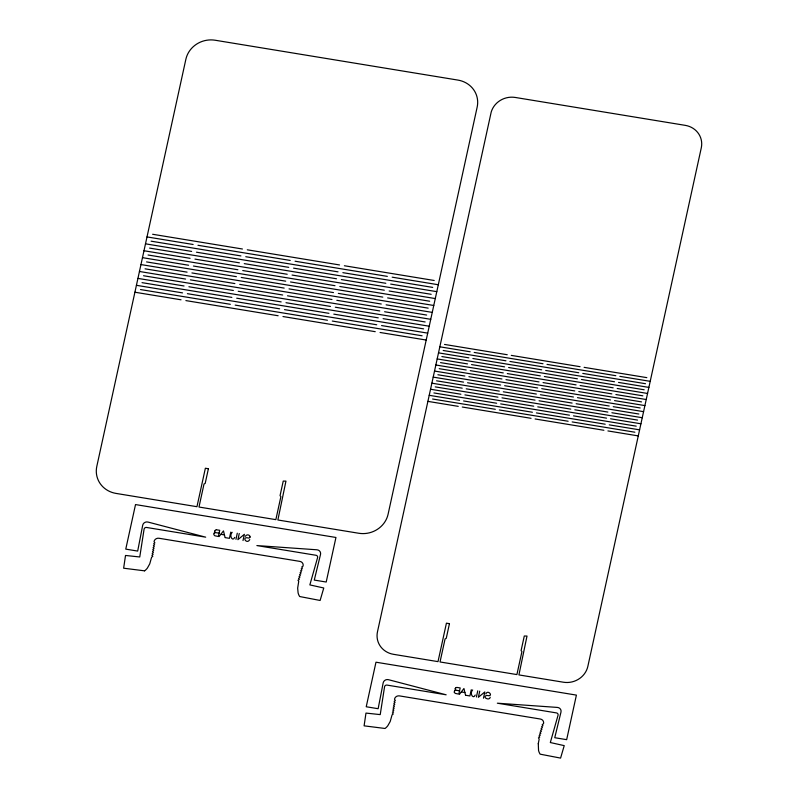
<?xml version="1.0" encoding="UTF-8"?>
<svg xmlns="http://www.w3.org/2000/svg" width="798" height="798" viewBox="0 0 798 798"><rect width="100%" height="100%" fill="white"/><g stroke="black" fill="none" stroke-linecap="round" stroke-linejoin="round"><path stroke-width="1.2" d="M216.358 529.812A4.09 3.82 -14.9 0 1 217.066 529.882L219.719 530.311L218.373 536.465L214.871 535.787L213.874 534.7A1.965 1.835 -14.9 0 1 214.233 533.104M234.762 537.403C232.577 542.231 228.827 535.418 232.178 532.316M456.755 687.447A4.09 3.82 -14.9 0 1 457.523 687.517L460.177 687.936L458.83 694.1L455.339 693.422L454.341 692.445M475.229 695.038C473.234 699.816 469.214 693.263 472.645 689.951M235.959 539.348L237.285 533.194M476.416 696.983L477.743 690.829M230.802 532.086L229.435 538.321L225.385 537.653M239.26 533.513L237.904 539.677L244.368 534.311L243.011 540.545M471.269 689.721L469.902 695.956L465.842 695.287M479.718 691.138L478.371 697.302L484.835 691.946L483.468 698.18M249.774 539.578C246.672 545.184 241.066 535.907 248.557 538.042A1.397 1.307 -14.9 0 0 250.053 536.964M490.221 697.272C489.573 701.203 481.603 697.153 486.65 695.377C494.6 697.422 488.047 688.893 485.832 693.851M214.782 531.159L214.792 531.109A1.416 1.317 -14.9 0 1 215.001 530.66L215.34 530.261A7.621 7.122 -14.9 0 1 215.909 529.882M455.239 688.794L455.249 688.744A1.416 1.317 -14.9 0 1 455.459 688.295L455.678 687.996M219.041 536.615L223.48 530.889L225.086 537.603M459.498 694.25L463.947 688.514L465.553 695.238M144.568 570.839L123.64 568.206L125.515 555.458L139.76 556.974L144.089 529.154A2.075 1.935 -14.9 0 1 146.553 527.458L205.684 537.164L147.999 522.062A4.15 3.88 -14.9 0 0 142.702 525.234L137.685 551.079L125.765 549.124L135.52 504.565L335.948 537.473L326.202 582.031L314.282 580.076L320.527 554.43A4.15 3.88 -14.9 0 0 316.946 549.792L256.876 545.573L316.008 555.278A2.075 1.935 -14.9 0 1 317.574 557.642L309.853 584.904L323.769 587.996L320.118 600.465L299.689 596.535A12.738 11.91 -14.9 0 1 298.861 595.049A13.556 12.668 -14.9 0 1 298.382 593.812A14.244 13.317 -14.9 0 1 298.093 592.814L297.664 588.116L298.721 581.413L297.993 580.236L299.26 579.508L298.532 578.341L299.799 577.612L299.07 576.445L300.337 575.717L299.599 574.55L300.866 573.822L300.138 572.645L301.405 571.927L300.676 570.75L301.943 570.021L301.215 568.854L302.482 568.126L301.754 566.959L303.05 566.121A4.15 3.88 -14.9 0 0 299.898 561.393L158.962 538.261A4.15 3.88 -14.9 0 0 154.034 541.652L154.882 542.849L153.715 543.707L154.583 544.785L153.416 545.642L154.283 546.72L153.106 547.578L153.984 548.655L152.807 549.513L153.685 550.59L152.508 551.448L153.376 552.525L152.209 553.383L153.076 554.46L151.909 555.318L152.777 556.396L151.6 557.253L149.745 563.867L147.411 568.026A13.376 12.509 -14.9 0 1 144.578 570.849M214.213 533.084L214.612 532.874A5.337 4.997 -14.9 0 1 215.41 532.585L219.051 533.174M454.67 690.719L455.069 690.509A5.337 4.997 -14.9 0 1 455.877 690.21L459.508 690.809M456.586 687.477L456.366 687.507A7.621 7.122 -14.9 0 0 455.808 687.896M152.618 234.263L242.432 249.006M247.29 249.804L339.529 264.946M344.387 265.744L434.202 280.487M147.002 236.916L193.126 244.487M197.984 245.285L290.223 260.437M295.08 261.225L387.329 276.377M392.177 277.175L438.301 284.746M151.101 241.176L240.916 255.919M245.774 256.717L338.023 271.859M342.871 272.657L432.696 287.4M145.495 243.829L191.62 251.41M196.468 252.198L288.716 267.35M293.574 268.138L385.813 283.29M390.671 284.088L436.785 291.659M149.595 248.088L239.41 262.831M244.268 263.629L336.507 278.771M341.364 279.569L431.179 294.312M143.979 250.742L190.104 258.323M194.961 259.111L287.2 274.263M292.058 275.051L384.297 290.203M389.155 291.001L435.279 298.572M148.079 255.001L237.894 269.744M242.752 270.542L334.99 285.684M339.848 286.482L429.663 301.225M142.473 257.654L188.587 265.235M193.445 266.023L285.694 281.175M290.542 281.963L382.791 297.115M387.638 297.913L433.763 305.484M146.573 261.914L236.388 276.657M241.235 277.455L333.484 292.597M338.342 293.395L428.157 308.138M140.957 264.567L187.081 272.148M191.929 272.936L284.178 288.088M289.036 288.886L381.274 304.028M386.132 304.826L432.257 312.397M145.056 268.826L234.871 283.569M239.729 284.367L331.968 299.509M336.826 300.307L426.641 315.05M139.441 271.48L185.565 279.061M190.423 279.849L282.662 295.001M287.519 295.799L379.768 310.941M384.616 311.739L430.74 319.31M143.54 275.739L233.355 290.482M238.213 291.28L330.462 306.422M335.31 307.22L425.135 321.963M137.934 278.392L184.059 285.973M188.907 286.761L281.155 301.913M286.003 302.711L378.252 317.853M383.11 318.651L429.224 326.222M142.034 282.652L231.849 297.395M236.707 298.193L328.946 313.335M333.803 314.133L423.618 328.876M136.418 285.315L182.543 292.886M187.4 293.674L279.639 308.826M284.497 309.624L376.736 324.766M381.594 325.564L427.718 333.135M140.518 289.564L230.333 304.307M235.191 305.105L327.429 320.247M332.287 321.045L422.102 335.788M134.912 292.228L181.026 299.799M185.884 300.597L278.133 315.739M282.981 316.537L375.23 331.679M380.077 332.477L426.202 340.048M444.536 344.427L507.249 354.731M511.289 355.389L580.066 366.681M584.116 367.349L646.829 377.644M439.828 346.801L470.172 351.778M474.212 352.447L542.989 363.738M547.039 364.397L615.817 375.688M619.866 376.357L650.21 381.334M443.209 350.492L505.922 360.786M509.962 361.454L578.74 372.746M582.789 373.414L645.502 383.708M438.501 352.866L468.845 357.843M472.885 358.511L541.662 369.803M545.712 370.462L614.49 381.753M618.54 382.422L648.884 387.399M441.883 356.556L504.595 366.851M508.635 367.519L577.413 378.811M581.463 379.469L644.176 389.773M437.174 358.93L467.518 363.908M471.558 364.576L540.336 375.868M544.386 376.526L613.163 387.818M617.213 388.486L647.557 393.464M440.556 362.621L503.269 372.915M507.309 373.584L576.086 384.875M580.136 385.534L642.849 395.828M435.848 364.995L466.192 369.973M470.231 370.641L539.009 381.923M543.059 382.591L611.837 393.883M615.886 394.551L646.23 399.529M439.229 368.686L501.942 378.98M505.982 379.649L574.76 390.94M578.809 391.599L641.522 401.893M434.521 371.05L464.865 376.038M468.905 376.696L537.682 387.988M541.732 388.656L610.51 399.948M614.56 400.616L644.904 405.593M437.903 374.751L500.615 385.045M504.655 385.713L573.433 397.005M577.483 397.663L640.196 407.958M433.194 377.115L463.538 382.102M467.578 382.761L536.356 394.052M540.406 394.721L609.183 406.012M613.233 406.671L643.577 411.658M436.576 380.816L499.289 391.11M503.329 391.778L572.106 403.07M576.156 403.728L638.869 414.022M431.868 383.18L462.212 388.167M466.251 388.826L535.039 400.117M539.079 400.786L607.857 412.077M611.906 412.736L642.25 417.723M435.249 386.88L497.962 397.175M502.002 397.833L570.779 409.125M574.829 409.793L637.542 420.087M430.541 389.244L460.885 394.232M464.925 394.89L533.712 406.182M537.752 406.85L606.53 418.142M610.58 418.8L640.924 423.788M433.922 392.945L496.635 403.239M500.675 403.898L569.453 415.189M573.503 415.858L636.215 426.152M429.214 395.309L459.558 400.287M463.598 400.955L532.386 412.247M536.426 412.915L605.203 424.207M609.253 424.865L639.597 429.853M432.596 399.01L495.309 409.304M499.349 409.963L568.126 421.254M572.176 421.923L634.889 432.217M427.888 401.374L458.232 406.352M462.271 407.02L531.059 418.312M535.099 418.97L603.877 430.262M607.926 430.93L638.27 435.908M220.797 534.321L224.438 534.919M461.264 691.956L464.895 692.544M245.405 536.296A2.474 2.314 -14.9 0 1 250.113 536.964M215.41 532.575A2.264 2.115 -14.9 0 1 214.852 531.917A1.027 0.958 -14.9 0 1 214.762 531.149M455.917 690.15A1.686 1.576 -14.9 0 1 455.129 688.794M454.361 692.325A1.965 1.835 -14.9 0 1 454.7 690.739M538.281 743.666L538.55 750.449A14.244 13.317 -14.9 0 0 538.84 751.437A13.556 12.668 -14.9 0 0 539.378 752.803A12.738 11.91 -14.9 0 0 540.146 754.17L560.585 758.1L564.226 745.631L550.321 742.539L558.041 715.277A2.075 1.935 -14.9 0 0 556.465 712.913L497.334 703.198L557.403 707.427A4.15 3.88 -14.9 0 1 560.984 712.065L554.75 737.711L566.66 739.666L576.405 695.108L375.978 662.2L366.232 706.759L378.142 708.714L383.17 682.869A4.15 3.88 -14.9 0 1 388.456 679.687L446.152 694.799L387.02 685.093A2.075 1.935 -14.9 0 0 384.556 686.789L380.227 714.609L365.973 713.083L364.097 725.841L385.035 728.474A13.376 12.509 -14.9 0 0 387.828 725.701L390.212 721.492L392.067 714.888L393.234 714.03L392.367 712.953L393.544 712.095L392.666 711.018L393.843 710.16L392.965 709.083L394.142 708.225L393.274 707.148L394.441 706.29L393.574 705.213L394.741 704.355L393.873 703.277L395.05 702.42L394.172 701.332L395.349 700.474L394.491 699.287A4.15 3.88 -14.9 0 1 399.419 695.886L540.366 719.028A4.15 3.88 -14.9 0 1 543.508 723.756L542.211 724.594L542.939 725.761L541.682 726.489L542.411 727.656L541.144 728.384L541.872 729.552L540.605 730.28L541.333 731.457L540.066 732.185L540.795 733.352L539.528 734.08L540.256 735.247L538.989 735.975L539.717 737.143L538.451 737.871L539.179 739.048L538.281 743.666M208.398 468.735L205.196 483.389L204.019 483.987L198.981 507.029L275.849 519.648L280.886 496.605L280.048 495.678L283.24 481.084L285.953 481.124L277.874 519.987L358.781 533.264A24.898 23.272 -14.9 0 0 388.097 514.211L477.164 107.122A24.898 23.272 -14.9 0 0 457.932 80.089L215.181 40.239A24.898 23.272 -14.9 0 0 185.864 59.301L96.807 466.391A24.898 23.272 -14.9 0 0 116.039 493.413L196.956 506.7L205.375 468.236L208.398 468.735M449.454 623.667L446.252 638.32L445.075 638.919L440.027 661.961L516.905 674.579L521.942 651.537L521.094 650.609L524.286 636.016L527.009 636.056L518.919 674.918L563.428 682.22A20.748 19.391 -14.9 0 0 587.857 666.34L701.282 147.879A20.748 19.391 -14.9 0 0 685.253 125.356L515.299 97.456A20.748 19.391 -14.9 0 0 491.209 112.029L377.474 631.797A20.748 19.391 -14.9 0 0 393.504 654.32L438.002 661.632L446.421 623.168L449.454 623.667"/></g></svg>
